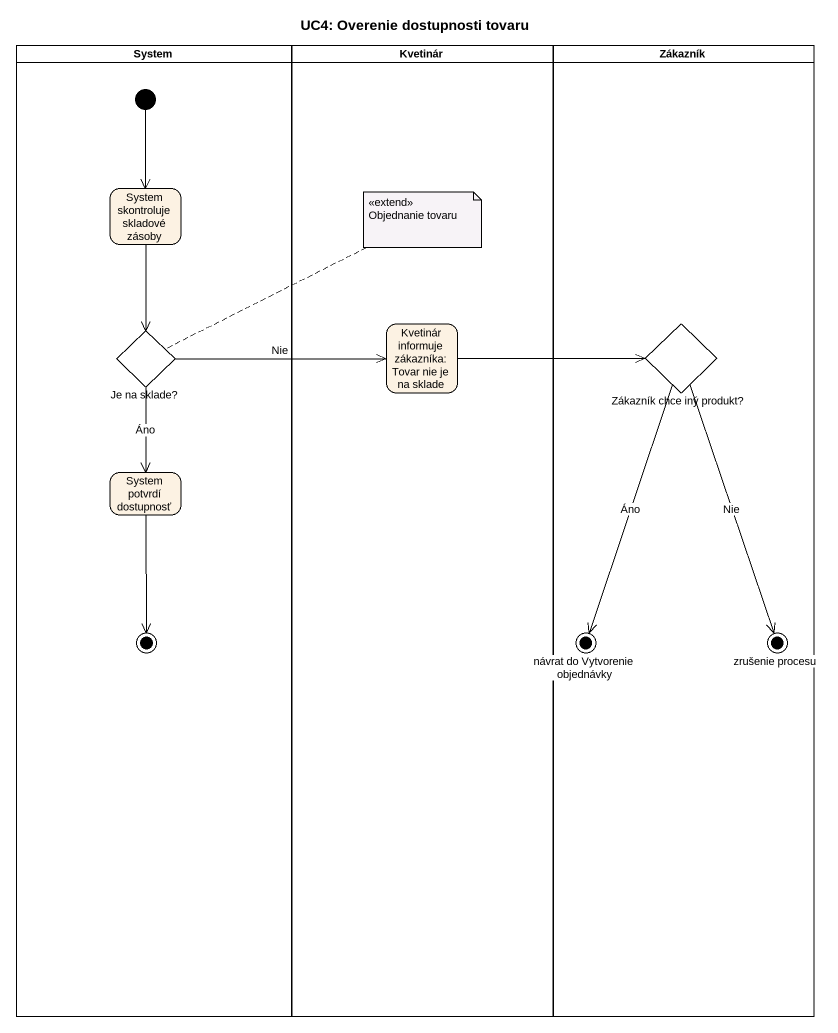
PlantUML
@startuml
title UC4: Overenie dostupnosti tovaru
hide empty description
state System <<partition>> {
  state "System skontroluje skladové zásoby" as System_skontroluje_skladové
  state "Je na sklade?" as Je_na_sklade <<choice>>
  state "System potvrdí dostupnosť" as System_potvrdí_dostupnosť
  [*] --> System_skontroluje_skladové
  System_potvrdí_dostupnosť --> [*]
}
state Kvetinár <<partition>> {
  state "Kvetinár informuje zákazníka: Tovar nie je na sklade" as Kvetinár_informuje
}
state Zákazník <<partition>> {
  state "Zákazník chce iný produkt?" as Zákazník_chce_iný_produkt <<choice>>
  state "návrat do Vytvorenie objednávky" as návrat_do_Vytvorenie <<end>>
  state "zrušenie procesu" as zrušenie_procesu <<end>>
}
System_skontroluje_skladové --> Je_na_sklade
Je_na_sklade -right-> Kvetinár_informuje : Nie
Je_na_sklade --> System_potvrdí_dostupnosť : Áno
Kvetinár_informuje -right-> Zákazník_chce_iný_produkt
Zákazník_chce_iný_produkt --> návrat_do_Vytvorenie : Áno
Zákazník_chce_iný_produkt --> zrušenie_procesu : Nie
note right of Je_na_sklade : <<extend>> Objednanie tovaru
@enduml
